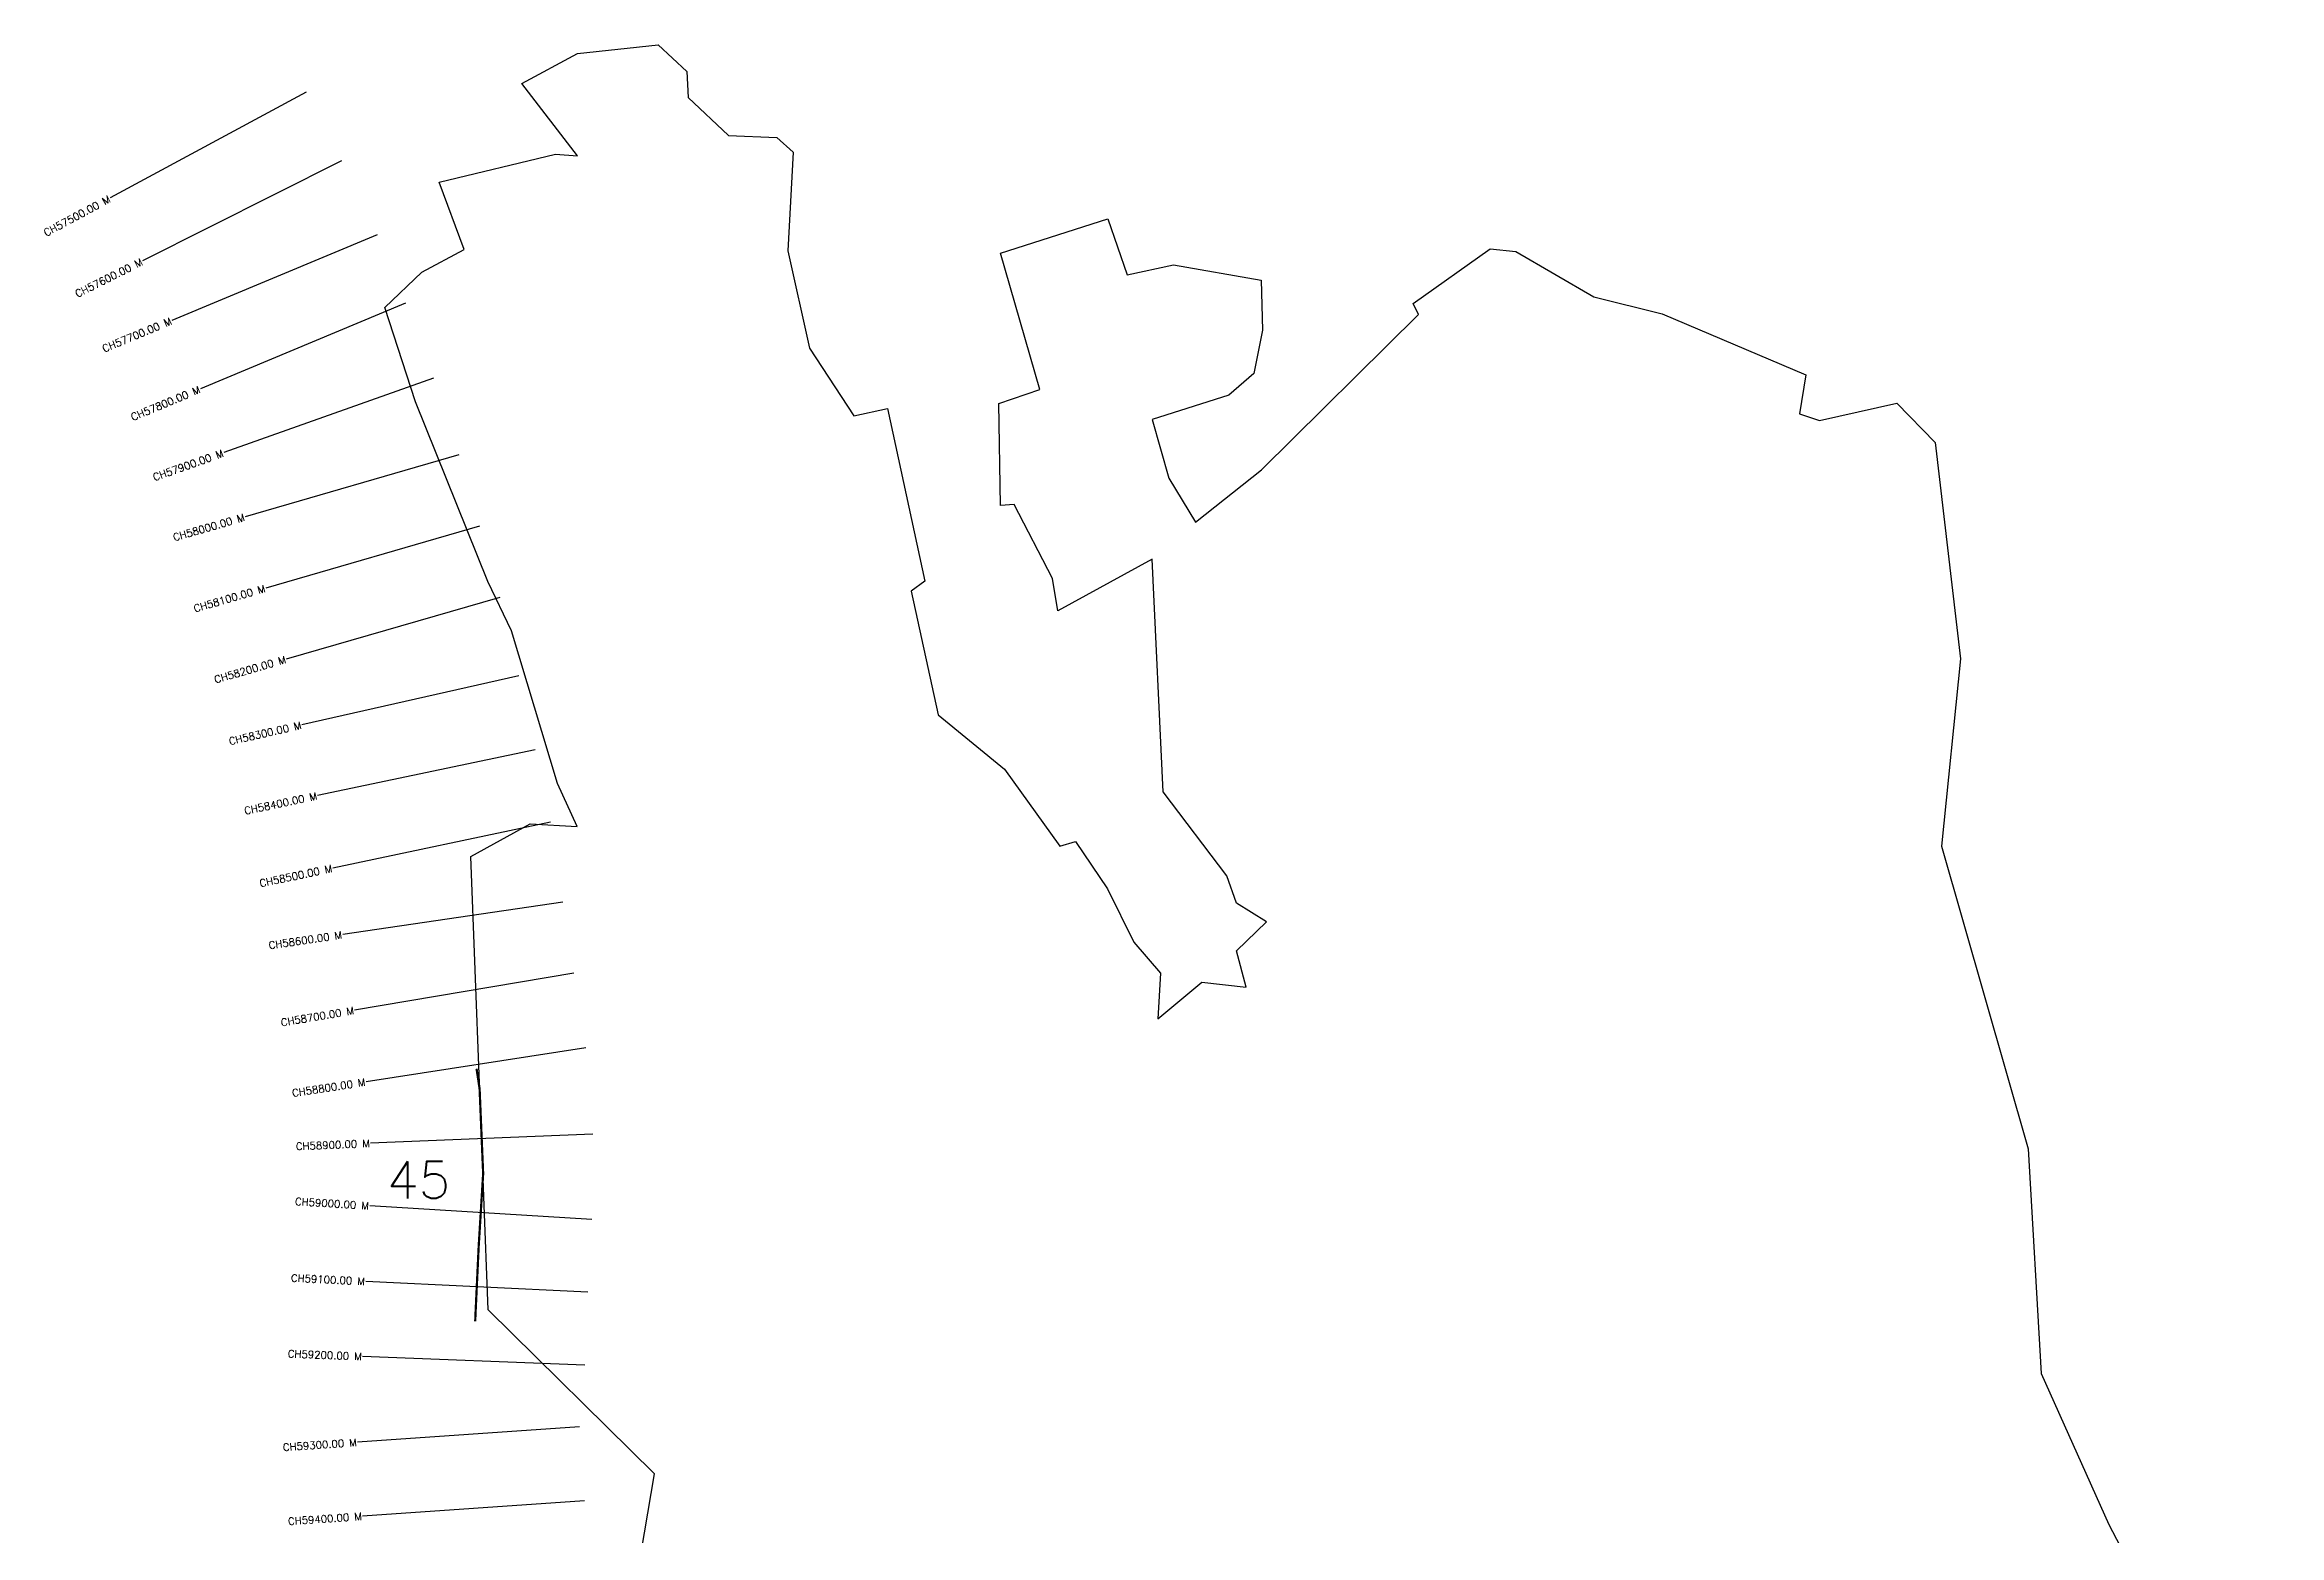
# Model space of a CAD drawing. Header units: metres. Extents: x 259321 to 262666, y 2177260 to 2181346.
# Drawn here: x 259462 to 262475, y 2179335 to 2181346 of the extents above; entities that cross this region are included whole.
import ezdxf
from ezdxf.enums import TextEntityAlignment as Align

# ---------------------------------------------------------------- set-up
doc = ezdxf.new("R2010")
doc.units = ezdxf.units.M
for name, color, linetype in [('ARTIFICIALLY PROTECTED', 4, 'Continuous'), ('CS', 134, 'Continuous'), ('CSMark', 6, 'Continuous'), ('village', 3, 'Continuous')]:
    doc.layers.add(name, color=color, linetype=linetype)
doc.styles.get("Standard").update_dxf_attribs({"font": 'simplex.shx'})

msp = doc.modelspace()

# ---------------------------------------------------------------- linework, layer by layer
at = {"color": 6, "flags": 128}
msp.add_lwpolyline([(260180.3, 2181333.8), (260289, 2181345.6)], dxfattribs=at)
at = {"layer": 'ARTIFICIALLY PROTECTED', "const_width": 3, "flags": 128}
msp.add_lwpolyline([(260044.1, 2179964), (260048.2, 2179937.2), (260053, 2179822.5), (260047, 2179724.8), (260042.8, 2179635.6), (260042.3, 2179623.2)], dxfattribs=at)
at = {"layer": 'CS'}
for p, q in [((259814.1, 2181281.7), (259550.2, 2181138.9)), ((259861.8, 2181188.7), (259593.8, 2181054)), ((259910, 2181089.2), (259633.2, 2180973.7)), ((259948.5, 2180997), (259671.7, 2180881.4)), ((259986, 2180895.5), (259703.3, 2180795.2)), ((260020, 2180792.2), (259731.9, 2180708.6)), ((260047.9, 2180696.2), (259759.8, 2180612.6)), ((260075.7, 2180600), (259787.5, 2180516.7)), ((260101.2, 2180494.3), (259808.6, 2180427.9)), ((260123.3, 2180394.4), (259829.7, 2180332.5)), ((260143.9, 2180296.5), (259850.3, 2180234.7)), ((260160.5, 2180188.6), (259863.7, 2180145)), ((260175.5, 2180093), (259879.7, 2180043)), ((260191.5, 2179992.1), (259895.1, 2179946.3)), ((260200.9, 2179875.8), (259901.2, 2179863.5)), ((260199.5, 2179760.6), (259900, 2179778.9)), ((260194.2, 2179662.8), (259894.6, 2179677.1)), ((260190.1, 2179564.3), (259890.4, 2179575.7)), ((260182.9, 2179480.8), (259883.6, 2179460.2)), ((260189.8, 2179381), (259890.5, 2179360.4))]:
    msp.add_line(p, q, dxfattribs=at)
at = {"layer": 'village', "color": 6}
for points in [[(260289, 2181345.6, 0), (260327.5, 2181309.2, 0), (260329.6, 2181274.3, 0), (260383.9, 2181223.1, 0), (260449.1, 2181220.2, 0), (260471.1, 2181200.6, 0), (260463.8, 2181067.6, 0), (260493, 2180936.2, 0), (260553, 2180844.9, 0), (260598.1, 2180854.6, 0), (260648.6, 2180622, 0), (260630.1, 2180608.5, 0), (260666.7, 2180441.4, 0), (260755.9, 2180368.3, 0), (260830.9, 2180264.5, 0), (260851.9, 2180270.7, 0), (260894.9, 2180206.9, 0), (260930.6, 2180134.9, 0), (260966.3, 2180092.9, 0), (260962.9, 2180031.5, 0), (261022.1, 2180080.9, 0), (261081.8, 2180074.1, 0), (261068.8, 2180123, 0), (261109.2, 2180162.3, 0), (261069.1, 2180187.4, 0), (261055.9, 2180224.3, 0), (260970.2, 2180337.8, 0), (260955, 2180651.3, 0), (260828.1, 2180581.7, 0), (260820.7, 2180625.4, 0), (260768.9, 2180725.1, 0), (260750.8, 2180724.1, 0), (260748.4, 2180861.7, 0), (260803.9, 2180880.5, 0), (260750.5, 2181064.5, 0), (260895.4, 2181110.8, 0), (260921.7, 2181035.2, 0), (260983.8, 2181048.7, 0), (261102.3, 2181027.8, 0), (261104.2, 2180960.3, 0), (261092.5, 2180902, 0), (261058.5, 2180872.7, 0), (260955.2, 2180840.1, 0), (260977.9, 2180760.8, 0), (261013.7, 2180701.4, 0), (261102.8, 2180772.1, 0), (261314.3, 2180981.5, 0), (261307.4, 2180996.5, 0), (261410.9, 2181070, 0), (261445.6, 2181066.7, 0), (261551, 2181005.2, 0), (261643.2, 2180982.7, 0), (261836.7, 2180900.2, 0), (261828.3, 2180847.7, 0), (261855.4, 2180838.7, 0), (261959.4, 2180862, 0), (262011.3, 2180809.1, 0), (262045.4, 2180517.2, 0), (262019.7, 2180264.1, 0), (262136.6, 2179856.2, 0), (262154.2, 2179553, 0), (262245.3, 2179349.3, 0), (262475.3, 2178909, 0)], [(260243.2, 2179176, 0), (260283.9, 2179417.7, 0), (260059.9, 2179638.6, 0), (260036.4, 2180250.4, 0), (260116.6, 2180294.5, 0), (260179.8, 2180290.9, 0), (260153.1, 2180349, 0), (260091.2, 2180554.9, 0), (260059.5, 2180621.3, 0), (259961.6, 2180863.6, 0), (259920.5, 2180991.2, 0), (259970.5, 2181038.5, 0), (260027.4, 2181069.4, 0), (259993.8, 2181160.3, 0), (260150.5, 2181197.8, 0), (260180.2, 2181195.6, 0), (260105.2, 2181293.3, 0), (260180.3, 2181333.8, 0)]]:
    msp.add_polyline3d(points, dxfattribs=at)

# ---------------------------------------------------------------- texts
at = {"insert": (259923.1, 2179839.1), "char_height": 50, "attachment_point": 1}
msp.add_mtext_dynamic_manual_height_columns('45', width=84.374, gutter_width=1, heights=[0], dxfattribs=at)
at = {"layer": 'CSMark'}
for s, rotation, p in [('CH57500.00 M', 28.4173, (259549.3, 2181138.4)), ('CH57600.00 M', 26.6981, (259592.9, 2181053.5)), ('CH57700.00 M', 22.6527, (259632.2, 2180973.3)), ('CH57800.00 M', 22.6527, (259670.8, 2180881)), ('CH57900.00 M', 19.5258, (259702.3, 2180794.9)), ('CH58000.00 M', 16.1859, (259731, 2180708.3)), ('CH58100.00 M', 16.1859, (259758.8, 2180612.3)), ('CH58200.00 M', 16.1266, (259786.6, 2180516.4)), ('CH58300.00 M', 12.7992, (259807.7, 2180427.7)), ('CH58400.00 M', 11.8982, (259828.7, 2180332.3)), ('CH58500.00 M', 11.8982, (259849.3, 2180234.5)), ('CH58600.00 M', 8.3589, (259862.7, 2180144.8)), ('CH58700.00 M', 9.5938, (259878.7, 2180042.8)), ('CH58800.00 M', 8.782, (259894.1, 2179946.2)), ('CH58900.00 M', 2.3665, (259900.2, 2179863.4)), ('CH59000.00 M', 356.5032, (259899, 2179779)), ('CH59100.00 M', 357.2759, (259893.6, 2179677.1)), ('CH59200.00 M', 357.8133, (259889.4, 2179575.8)), ('CH59300.00 M', 3.9443, (259882.6, 2179460.1)), ('CH59400.00 M', 3.9443, (259889.5, 2179360.3))]:
    msp.add_text(s, height=10, rotation=rotation, dxfattribs=at).set_placement(p, align=Align.MIDDLE_RIGHT)

doc.saveas('drawing.dxf')
